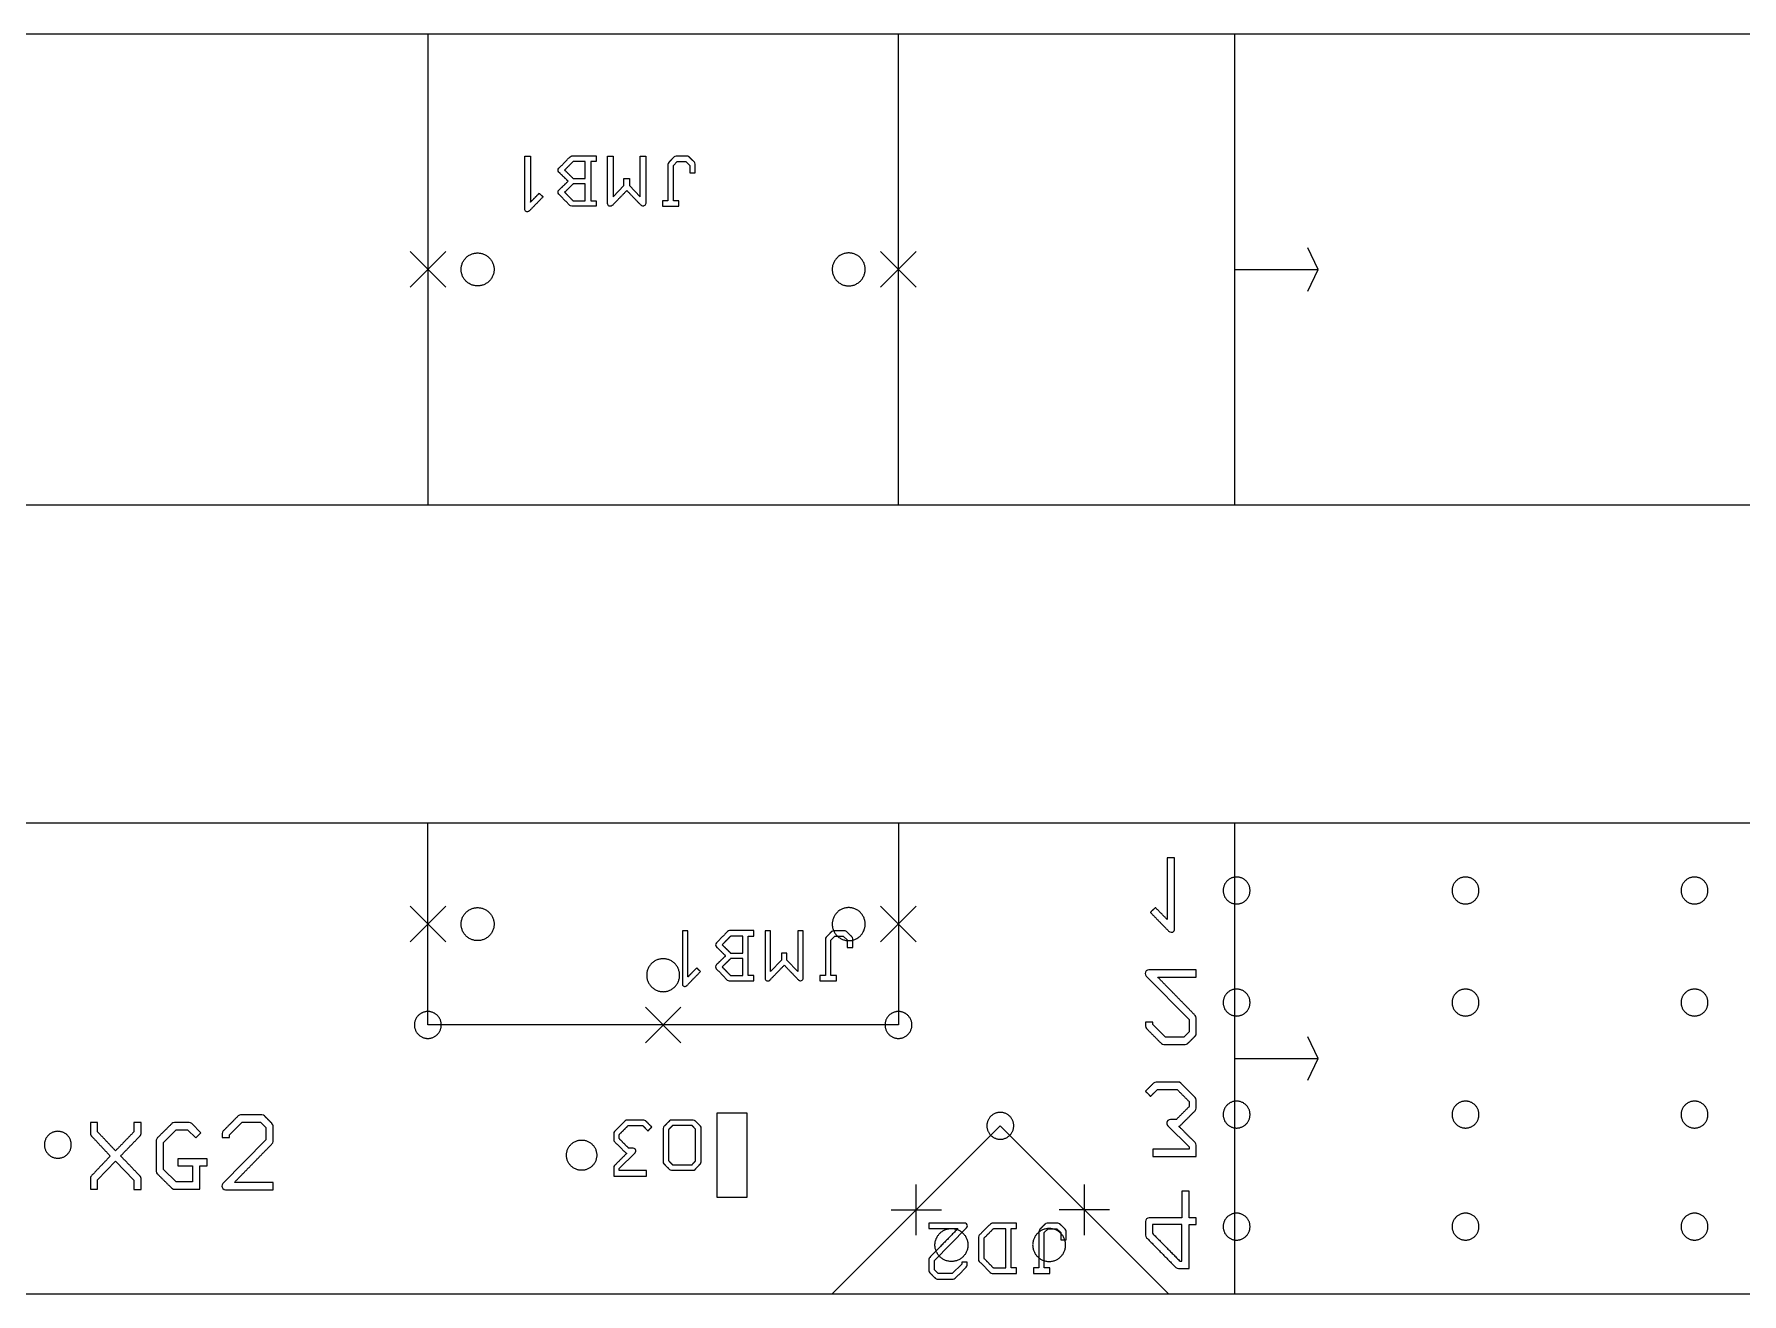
# Model space of a CAD drawing. Header units: millimetres. Extents: x 0 to 2027, y 0 to 1093.
# Drawn here: x 1019 to 1527, y 719 to 1093 of the extents above; entities that cross this region are included whole.
import ezdxf

# ---------------------------------------------------------------- set-up
doc = ezdxf.new("R2010")
doc.units = ezdxf.units.MM
for name, color, linetype, true_color in [('01_chablon_decoupe', 3, 'Continuous', 0x00ff00), ('02_chablon_gravure', 5, 'Continuous', 0x0000ff), ('03_chablon_decoupe_text', 20, 'Continuous', 0xff2800), ('04_chablon_contour', 200, 'Continuous', 0xbf3fff)]:
    doc.layers.add(name, color=color, linetype=linetype, true_color=true_color)

msp = doc.modelspace()

# ---------------------------------------------------------------- linework, layer by layer
at = {"layer": '01_chablon_decoupe'}
msp.add_lwpolyline([(1231.26, 772.35), (1222.26, 772.35), (1222.26, 747.35), (1231.26, 747.35)], close=True, dxfattribs=at)
for points, knots in [([(1372.88, 838.6), (1372.88, 842.6), (1376.88, 842.6), (1380.88, 842.6), (1380.88, 838.6), (1380.88, 834.6), (1376.88, 834.6), (1372.88, 834.6), (1372.88, 838.6)], [0, 0, 0, 6.283185, 6.283185, 12.566371, 12.566371, 18.849556, 18.849556, 25.132741, 25.132741, 25.132741]), ([(1440.99, 838.6), (1440.99, 842.6), (1444.99, 842.6), (1448.99, 842.6), (1448.99, 838.6), (1448.99, 834.6), (1444.99, 834.6), (1440.99, 834.6), (1440.99, 838.6)], [0, 0, 0, 6.283185, 6.283185, 12.566371, 12.566371, 18.849556, 18.849556, 25.132741, 25.132741, 25.132741]), ([(1509.11, 838.6), (1509.11, 842.6), (1513.11, 842.6), (1517.11, 842.6), (1517.11, 838.6), (1517.11, 834.6), (1513.11, 834.6), (1509.11, 834.6), (1509.11, 838.6)], [0, 0, 0, 6.283185, 6.283185, 12.566371, 12.566371, 18.849556, 18.849556, 25.132741, 25.132741, 25.132741]), ([(1372.88, 805.26), (1372.88, 809.26), (1376.88, 809.26), (1380.88, 809.26), (1380.88, 805.26), (1380.88, 801.26), (1376.88, 801.26), (1372.88, 801.26), (1372.88, 805.26)], [0, 0, 0, 6.283185, 6.283185, 12.566371, 12.566371, 18.849556, 18.849556, 25.132741, 25.132741, 25.132741]), ([(1440.99, 805.26), (1440.99, 809.26), (1444.99, 809.26), (1448.99, 809.26), (1448.99, 805.26), (1448.99, 801.26), (1444.99, 801.26), (1440.99, 801.26), (1440.99, 805.26)], [0, 0, 0, 6.283185, 6.283185, 12.566371, 12.566371, 18.849556, 18.849556, 25.132741, 25.132741, 25.132741]), ([(1509.11, 805.26), (1509.11, 809.26), (1513.11, 809.26), (1517.11, 809.26), (1517.11, 805.26), (1517.11, 801.26), (1513.11, 801.26), (1509.11, 801.26), (1509.11, 805.26)], [0, 0, 0, 6.283185, 6.283185, 12.566371, 12.566371, 18.849556, 18.849556, 25.132741, 25.132741, 25.132741]), ([(1132.28, 798.6), (1132.28, 802.6), (1136.28, 802.6), (1140.28, 802.6), (1140.28, 798.6), (1140.28, 794.6), (1136.28, 794.6), (1132.28, 794.6), (1132.28, 798.6)], [0, 0, 0, 6.283185, 6.283185, 12.566371, 12.566371, 18.849556, 18.849556, 25.132741, 25.132741, 25.132741]), ([(1272.28, 798.6), (1272.28, 802.6), (1276.28, 802.6), (1280.28, 802.6), (1280.28, 798.6), (1280.28, 794.6), (1276.28, 794.6), (1272.28, 794.6), (1272.28, 798.6)], [0, 0, 0, 6.283185, 6.283185, 12.566371, 12.566371, 18.849556, 18.849556, 25.132741, 25.132741, 25.132741]), ([(1302.58, 768.6), (1302.58, 772.6), (1306.58, 772.6), (1310.58, 772.6), (1310.58, 768.6), (1310.58, 764.6), (1306.58, 764.6), (1302.58, 764.6), (1302.58, 768.6)], [0, 0, 0, 6.283185, 6.283185, 12.566371, 12.566371, 18.849556, 18.849556, 25.132741, 25.132741, 25.132741]), ([(1372.88, 771.93), (1372.88, 775.93), (1376.88, 775.93), (1380.88, 775.93), (1380.88, 771.93), (1380.88, 767.93), (1376.88, 767.93), (1372.88, 767.93), (1372.88, 771.93)], [0, 0, 0, 6.283185, 6.283185, 12.566371, 12.566371, 18.849556, 18.849556, 25.132741, 25.132741, 25.132741]), ([(1440.99, 771.93), (1440.99, 775.93), (1444.99, 775.93), (1448.99, 775.93), (1448.99, 771.93), (1448.99, 767.93), (1444.99, 767.93), (1440.99, 767.93), (1440.99, 771.93)], [0, 0, 0, 6.283185, 6.283185, 12.566371, 12.566371, 18.849556, 18.849556, 25.132741, 25.132741, 25.132741]), ([(1509.11, 771.93), (1509.11, 775.93), (1513.11, 775.93), (1517.11, 775.93), (1517.11, 771.93), (1517.11, 767.93), (1513.11, 767.93), (1509.11, 767.93), (1509.11, 771.93)], [0, 0, 0, 6.283185, 6.283185, 12.566371, 12.566371, 18.849556, 18.849556, 25.132741, 25.132741, 25.132741]), ([(1022.21, 762.95), (1022.21, 766.95), (1026.21, 766.95), (1030.21, 766.95), (1030.21, 762.95), (1030.21, 758.95), (1026.21, 758.95), (1022.21, 758.95), (1022.21, 762.95)], [0, 0, 0, 6.283185, 6.283185, 12.566371, 12.566371, 18.849556, 18.849556, 25.132741, 25.132741, 25.132741]), ([(1177.52, 759.85), (1177.52, 755.35), (1182.02, 755.35), (1186.52, 755.35), (1186.52, 759.85), (1186.52, 764.35), (1182.02, 764.35), (1177.52, 764.35), (1177.52, 759.85)], [0, 0, 0, 7.068583, 7.068583, 14.137167, 14.137167, 21.20575, 21.20575, 28.274334, 28.274334, 28.274334]), ([(1372.88, 738.6), (1372.88, 742.6), (1376.88, 742.6), (1380.88, 742.6), (1380.88, 738.6), (1380.88, 734.6), (1376.88, 734.6), (1372.88, 734.6), (1372.88, 738.6)], [0, 0, 0, 6.283185, 6.283185, 12.566371, 12.566371, 18.849556, 18.849556, 25.132741, 25.132741, 25.132741]), ([(1440.99, 738.6), (1440.99, 742.6), (1444.99, 742.6), (1448.99, 742.6), (1448.99, 738.6), (1448.99, 734.6), (1444.99, 734.6), (1440.99, 734.6), (1440.99, 738.6)], [0, 0, 0, 6.283185, 6.283185, 12.566371, 12.566371, 18.849556, 18.849556, 25.132741, 25.132741, 25.132741]), ([(1509.11, 738.6), (1509.11, 742.6), (1513.11, 742.6), (1517.11, 742.6), (1517.11, 738.6), (1517.11, 734.6), (1513.11, 734.6), (1509.11, 734.6), (1509.11, 738.6)], [0, 0, 0, 6.283185, 6.283185, 12.566371, 12.566371, 18.849556, 18.849556, 25.132741, 25.132741, 25.132741])]:
    msp.add_rational_spline(points, [1, 0.707106781187, 1, 0.707106781187, 1, 0.707106781187, 1, 0.707106781187, 1], degree=2, knots=knots, dxfattribs=at)
at = {"layer": '02_chablon_gravure'}
for p, q in [((1136.28, 1093.38), (1136.28, 953.38)), ((1276.28, 953.38), (1276.28, 1093.38)), ((1376.28, 1093.38), (1376.28, 953.38)), ((1141.58, 1018.08), (1130.98, 1028.68)), ((1130.98, 1018.08), (1141.58, 1028.68)), ((1270.98, 1018.08), (1281.58, 1028.68)), ((1281.58, 1018.08), (1270.98, 1028.68)), ((1376.28, 1023.38), (1401.12, 1023.38)), ((1376.28, 858.6), (1376.28, 718.6)), ((1141.58, 823.29), (1130.98, 833.9)), ((1130.98, 823.29), (1141.58, 833.9)), ((1270.98, 823.29), (1281.58, 833.9)), ((1281.58, 823.29), (1270.98, 833.9)), ((1200.98, 803.9), (1211.58, 793.29)), ((1200.98, 793.29), (1211.58, 803.9)), ((1376.28, 788.6), (1401.12, 788.6)), ((1281.58, 736.1), (1281.58, 751.1)), ((1331.58, 736.1), (1331.58, 751.1)), ((1274.08, 743.6), (1289.08, 743.6)), ((1339.08, 743.6), (1324.08, 743.6))]:
    msp.add_line(p, q, dxfattribs=at)
for points in [[(1398.03, 1016.96), (1401.12, 1023.38), (1398.03, 1029.8)], [(1276.28, 858.6), (1276.28, 798.6), (1136.28, 798.6), (1136.28, 858.6)], [(1398.03, 782.17), (1401.12, 788.6), (1398.03, 795.02)], [(1356.58, 718.6), (1306.58, 768.6), (1256.58, 718.6)]]:
    msp.add_lwpolyline(points, dxfattribs=at)
for points in [[(1151.08, 1018.48), (1155.99, 1018.48), (1155.99, 1023.38), (1155.99, 1028.28), (1151.08, 1028.28), (1146.18, 1028.28), (1146.18, 1023.38), (1146.18, 1018.48), (1151.08, 1018.48)], [(1261.48, 1018.48), (1256.58, 1018.48), (1256.58, 1023.38), (1256.58, 1028.28), (1261.48, 1028.28), (1266.38, 1028.28), (1266.38, 1023.38), (1266.38, 1018.48), (1261.48, 1018.48)], [(1151.08, 823.69), (1155.99, 823.69), (1155.99, 828.6), (1155.99, 833.5), (1151.08, 833.5), (1146.18, 833.5), (1146.18, 828.6), (1146.18, 823.69), (1151.08, 823.69)], [(1261.48, 823.69), (1256.58, 823.69), (1256.58, 828.6), (1256.58, 833.5), (1261.48, 833.5), (1266.38, 833.5), (1266.38, 828.6), (1266.38, 823.69), (1261.48, 823.69)], [(1201.38, 813.4), (1201.38, 818.3), (1206.28, 818.3), (1211.18, 818.3), (1211.18, 813.4), (1211.18, 808.5), (1206.28, 808.5), (1201.38, 808.5), (1201.38, 813.4)], [(1288.58, 729.66), (1292.05, 726.2), (1295.51, 729.66), (1298.98, 733.13), (1295.51, 736.6), (1292.05, 740.06), (1288.58, 736.6), (1285.11, 733.13), (1288.58, 729.66)], [(1324.58, 729.66), (1321.11, 726.2), (1317.64, 729.66), (1314.18, 733.13), (1317.64, 736.6), (1321.11, 740.06), (1324.58, 736.6), (1328.04, 733.13), (1324.58, 729.66)]]:
    msp.add_rational_spline(points, [1, 0.707106781187, 1, 0.707106781187, 1, 0.707106781187, 1, 0.707106781187, 1], degree=2, knots=[0, 0, 0, 7.699393, 7.699393, 15.398787, 15.398787, 23.09818, 23.09818, 30.797573, 30.797573, 30.797573], dxfattribs=at)
at = {"layer": '03_chablon_decoupe_text'}
for points in [[(1179.16, 1057.13), (1186.36, 1057.13), (1186.36, 1055.5), (1184.75, 1055.5), (1184.75, 1043.8), (1186.36, 1043.8), (1186.36, 1042.19), (1179.1, 1042.19)], [(1189.74, 1042.98), (1189.74, 1057.1), (1191.38, 1057.1), (1191.38, 1044.94), (1194.6, 1048.38), (1194.6, 1050.45), (1196.26, 1050.45), (1196.26, 1048.38), (1199.45, 1045), (1199.45, 1057.1), (1201.09, 1057.1), (1201.09, 1043.03)], [(1207.71, 1054.62), (1207.71, 1043.82), (1206.08, 1043.82), (1206.08, 1042.19), (1210.96, 1042.19), (1210.96, 1043.82), (1209.32, 1043.82), (1209.32, 1054.3), (1210.47, 1055.47), (1213, 1055.47), (1214.2, 1054.35), (1214.2, 1052.14), (1215.81, 1052.14), (1215.81, 1054.73)], [(1225.96, 811.71), (1233.21, 811.71), (1233.21, 813.32), (1231.6, 813.32), (1231.6, 825.02), (1233.21, 825.02), (1233.21, 826.66), (1226.01, 826.66)], [(1247.94, 812.56), (1247.94, 826.63), (1246.3, 826.63), (1246.3, 814.52), (1243.11, 817.9), (1243.11, 819.98), (1241.45, 819.98), (1241.45, 817.9), (1238.23, 814.47), (1238.23, 826.63), (1236.59, 826.63), (1236.59, 812.5)], [(1254.56, 824.15), (1254.56, 813.35), (1252.93, 813.35), (1252.93, 811.71), (1257.81, 811.71), (1257.81, 813.35), (1256.17, 813.35), (1256.17, 823.82), (1257.32, 824.99), (1259.86, 824.99), (1261.06, 823.88), (1261.06, 821.67), (1262.66, 821.67), (1262.66, 824.26)], [(1349.99, 813.16), (1362.75, 800.22), (1362.75, 796.51), (1361.19, 794.94), (1355.69, 794.94), (1351.91, 798.73), (1351.91, 799.45), (1349.77, 799.45), (1349.77, 798.29)], [(1060.92, 749.7), (1068.45, 749.7), (1068.45, 756.72), (1070.59, 756.72), (1070.59, 758.75), (1061.94, 758.75), (1061.94, 756.72), (1066.3, 756.72), (1066.3, 751.88), (1061.36, 751.88), (1057.65, 755.55), (1057.65, 763.66), (1061.36, 767.41), (1064.81, 767.41), (1067.21, 764.97), (1068.78, 766.5), (1066.05, 769.26)], [(1075.1, 766.32), (1075.1, 765.15), (1077.25, 765.15), (1077.25, 765.88), (1081.03, 769.66), (1086.52, 769.66), (1088.08, 768.1), (1088.08, 764.39), (1075.32, 751.45)], [(1356.42, 768.63), (1362.75, 762.38), (1362.75, 761.61), (1351.91, 761.61), (1351.91, 759.43), (1364.89, 759.43), (1364.89, 762.81)], [(1035.87, 752.94), (1035.87, 749.7), (1038.05, 749.7), (1038.05, 752.5), (1043.32, 758.06), (1048.78, 752.46), (1048.78, 749.66), (1050.96, 749.66), (1050.96, 752.9)], [(1191.56, 756.19), (1191.56, 753.65), (1201.29, 753.65), (1201.29, 755.29), (1193.17, 755.29), (1193.17, 755.86), (1197.91, 760.55)], [(1359.59, 726.1), (1362.75, 726.1), (1362.75, 739.19), (1364.89, 739.19), (1364.89, 741.22), (1362.75, 741.22), (1362.75, 749.19), (1360.57, 749.19), (1360.57, 741.22), (1350.86, 741.22)], [(1296.7, 727.12), (1296.7, 727.99), (1295.09, 727.99), (1295.09, 727.44), (1292.26, 724.61), (1288.14, 724.61), (1286.97, 725.78), (1286.97, 728.56), (1296.54, 738.27)], [(1304.18, 724.69), (1311.43, 724.69), (1311.43, 726.3), (1309.82, 726.3), (1309.82, 738), (1311.43, 738), (1311.43, 739.63), (1304.2, 739.63)], [(1318.06, 737.12), (1318.06, 726.32), (1316.42, 726.32), (1316.42, 724.69), (1321.3, 724.69), (1321.3, 726.32), (1319.67, 726.32), (1319.67, 736.8), (1320.81, 737.97), (1323.35, 737.97), (1324.55, 736.85), (1324.55, 734.64), (1326.16, 734.64), (1326.16, 737.23)]]:
    msp.add_lwpolyline(points, dxfattribs=at)
for points, degree in [([(1165.14, 1041.34), (1165.14, 1049.22), (1165.14, 1057.1)], 2), ([(1165.14, 1057.1), (1165.96, 1057.1), (1166.78, 1057.1)], 2), ([(1166.78, 1057.1), (1166.78, 1050.23), (1166.78, 1043.36)], 2), ([(1175.26, 1053.48), (1176.92, 1055.18), (1178.59, 1056.89)], 2), ([(1178.59, 1056.89), (1178.78, 1057.08), (1179.02, 1057.13), (1179.16, 1057.13)], 3), ([(1209.54, 1056.86), (1208.74, 1056.03), (1207.93, 1055.2)], 2), ([(1210.14, 1057.1), (1209.87, 1057.1), (1209.65, 1056.97), (1209.54, 1056.86)], 3), ([(1213.36, 1057.1), (1211.75, 1057.1), (1210.14, 1057.1)], 2), ([(1213.93, 1056.89), (1213.74, 1057.08), (1213.47, 1057.1), (1213.36, 1057.1)], 3), ([(1215.57, 1055.3), (1214.75, 1056.1), (1213.93, 1056.89)], 2), ([(1178.01, 1049.63), (1176.64, 1050.98), (1175.26, 1052.33)], 2), ([(1179.51, 1055.5), (1178.25, 1054.21), (1176.98, 1052.93)], 2), ([(1176.98, 1052.93), (1178.23, 1051.7), (1179.49, 1050.48)], 2), ([(1183.11, 1055.5), (1181.31, 1055.5), (1179.51, 1055.5)], 2), ([(1183.11, 1050.48), (1183.11, 1052.99), (1183.11, 1055.5)], 2), ([(1207.93, 1055.2), (1207.74, 1055), (1207.71, 1054.73), (1207.71, 1054.62)], 3), ([(1215.81, 1054.73), (1215.81, 1055), (1215.65, 1055.22), (1215.57, 1055.3)], 3), ([(1175.26, 1046.99), (1176.64, 1048.31), (1178.01, 1049.63)], 2), ([(1179.51, 1048.81), (1178.25, 1047.59), (1176.98, 1046.36)], 2), ([(1179.49, 1050.48), (1181.3, 1050.48), (1183.11, 1050.48)], 2), ([(1183.11, 1048.81), (1181.31, 1048.81), (1179.51, 1048.81)], 2), ([(1183.11, 1043.8), (1183.11, 1046.3), (1183.11, 1048.81)], 2), ([(1195.47, 1046.85), (1193.3, 1044.63), (1191.13, 1042.4)], 2), ([(1199.7, 1042.46), (1197.58, 1044.65), (1195.47, 1046.85)], 2), ([(1170.54, 1044.97), (1168.51, 1042.88), (1166.48, 1040.8)], 2), ([(1166.78, 1043.36), (1168.09, 1044.7), (1169.4, 1046.03)], 2), ([(1169.4, 1046.03), (1169.97, 1045.5), (1170.54, 1044.97)], 2), ([(1178.5, 1042.4), (1176.87, 1044.11), (1175.23, 1045.81)], 2), ([(1176.98, 1046.36), (1178.22, 1045.08), (1179.46, 1043.8)], 2), ([(1179.1, 1042.19), (1178.83, 1042.19), (1178.61, 1042.32), (1178.5, 1042.4)], 3), ([(1179.46, 1043.8), (1181.29, 1043.8), (1183.11, 1043.8)], 2), ([(1190.26, 1042.19), (1189.93, 1042.32), (1189.74, 1042.62), (1189.74, 1042.98)], 3), ([(1201.09, 1043.03), (1201.09, 1042.68), (1200.9, 1042.4), (1200.57, 1042.27)], 3), ([(1165.55, 1040.58), (1165.22, 1040.71), (1165.14, 1040.99), (1165.14, 1041.34)], 3), ([(1358.42, 848.28), (1357.33, 848.28), (1356.24, 848.28)], 2), ([(1356.24, 848.28), (1356.24, 839.11), (1356.24, 829.95)], 2), ([(1358.42, 827.26), (1358.42, 837.77), (1358.42, 848.28)], 2), ([(1352.75, 833.51), (1351.99, 832.81), (1351.22, 832.1)], 2), ([(1356.24, 829.95), (1354.49, 831.73), (1352.75, 833.51)], 2), ([(1351.22, 832.1), (1353.93, 829.31), (1356.64, 826.53)], 2), ([(1213.63, 826.63), (1212.81, 826.63), (1211.99, 826.63)], 2), ([(1211.99, 826.63), (1211.99, 818.75), (1211.99, 810.87)], 2), ([(1213.63, 812.88), (1213.63, 819.76), (1213.63, 826.63)], 2), ([(1225.44, 826.41), (1223.77, 824.71), (1222.11, 823)], 2), ([(1226.36, 825.02), (1225.1, 823.74), (1223.83, 822.46)], 2), ([(1226.01, 826.66), (1225.87, 826.66), (1225.63, 826.6), (1225.44, 826.41)], 3), ([(1229.96, 825.02), (1228.16, 825.02), (1226.36, 825.02)], 2), ([(1229.96, 820), (1229.96, 822.51), (1229.96, 825.02)], 2), ([(1254.78, 824.72), (1254.59, 824.53), (1254.56, 824.26), (1254.56, 824.15)], 3), ([(1256.39, 826.38), (1255.59, 825.55), (1254.78, 824.72)], 2), ([(1256.99, 826.63), (1256.72, 826.63), (1256.5, 826.49), (1256.39, 826.38)], 3), ([(1260.21, 826.63), (1258.6, 826.63), (1256.99, 826.63)], 2), ([(1260.78, 826.41), (1260.59, 826.6), (1260.32, 826.63), (1260.21, 826.63)], 3), ([(1262.42, 824.83), (1261.6, 825.62), (1260.78, 826.41)], 2), ([(1262.66, 824.26), (1262.66, 824.53), (1262.5, 824.75), (1262.42, 824.83)], 3), ([(1357.88, 826.24), (1358.31, 826.42), (1358.42, 826.79), (1358.42, 827.26)], 3), ([(1222.11, 821.86), (1223.49, 820.51), (1224.86, 819.16)], 2), ([(1224.86, 819.16), (1223.49, 817.83), (1222.11, 816.51)], 2), ([(1223.83, 822.46), (1225.08, 821.23), (1226.34, 820)], 2), ([(1226.36, 818.34), (1225.1, 817.11), (1223.83, 815.88)], 2), ([(1226.34, 820), (1228.15, 820), (1229.96, 820)], 2), ([(1229.96, 818.34), (1228.16, 818.34), (1226.36, 818.34)], 2), ([(1229.96, 813.32), (1229.96, 815.83), (1229.96, 818.34)], 2), ([(1213.33, 810.32), (1215.36, 812.41), (1217.39, 814.49)], 2), ([(1216.25, 815.56), (1214.94, 814.22), (1213.63, 812.88)], 2), ([(1217.39, 814.49), (1216.82, 815.03), (1216.25, 815.56)], 2), ([(1222.08, 815.34), (1223.72, 813.63), (1225.36, 811.93)], 2), ([(1223.83, 815.88), (1225.07, 814.6), (1226.31, 813.32)], 2), ([(1226.31, 813.32), (1228.14, 813.32), (1229.96, 813.32)], 2), ([(1237.98, 811.93), (1240.15, 814.15), (1242.32, 816.38)], 2), ([(1242.32, 816.38), (1244.43, 814.18), (1246.55, 811.98)], 2), ([(1364.89, 815.02), (1357.82, 815.02), (1350.75, 815.02)], 2), ([(1364.89, 812.84), (1364.89, 813.93), (1364.89, 815.02)], 2), ([(1211.99, 810.87), (1211.99, 810.51), (1212.07, 810.24), (1212.4, 810.1)], 3), ([(1225.36, 811.93), (1225.46, 811.85), (1225.68, 811.71), (1225.96, 811.71)], 3), ([(1236.59, 812.5), (1236.59, 812.15), (1236.78, 811.85), (1237.11, 811.71)], 3), ([(1247.42, 811.79), (1247.75, 811.93), (1247.94, 812.2), (1247.94, 812.56)], 3), ([(1364.57, 801.42), (1358.99, 807.13), (1353.4, 812.84)], 2), ([(1353.4, 812.84), (1359.15, 812.84), (1364.89, 812.84)], 2), ([(1349.77, 798.29), (1349.77, 798), (1349.91, 797.71), (1350.09, 797.53)], 3), ([(1364.89, 800.65), (1364.89, 800.94), (1364.75, 801.24), (1364.57, 801.42)], 3), ([(1364.89, 796.07), (1364.89, 798.36), (1364.89, 800.65)], 2), ([(1350.09, 797.53), (1352.29, 795.31), (1354.49, 793.09)], 2), ([(1354.49, 793.09), (1354.71, 792.87), (1355, 792.76), (1355.26, 792.76)], 3), ([(1355.26, 792.76), (1358.42, 792.76), (1361.59, 792.76)], 2), ([(1361.59, 792.76), (1361.88, 792.76), (1362.17, 792.91), (1362.35, 793.09)], 3), ([(1362.35, 793.09), (1363.46, 794.2), (1364.57, 795.31)], 2), ([(1364.57, 795.31), (1364.79, 795.53), (1364.89, 795.82), (1364.89, 796.07)], 3), ([(1352.17, 781.28), (1350.97, 780.08), (1349.77, 778.88)], 2), ([(1349.77, 778.88), (1350.53, 778.12), (1351.29, 777.36)], 2), ([(1351.29, 777.36), (1352.33, 778.39), (1353.37, 779.43)], 2), ([(1352.93, 781.61), (1352.64, 781.61), (1352.35, 781.47), (1352.17, 781.28)], 3), ([(1359.51, 781.61), (1356.22, 781.61), (1352.93, 781.61)], 2), ([(1353.37, 779.43), (1356.26, 779.43), (1359.15, 779.43)], 2), ([(1359.15, 779.43), (1360.95, 777.63), (1362.75, 775.83)], 2), ([(1360.28, 781.28), (1360.06, 781.5), (1359.77, 781.61), (1359.51, 781.61)], 3), ([(1364.53, 777.03), (1362.4, 779.16), (1360.28, 781.28)], 2), ([(1362.75, 774.3), (1360.86, 772.39), (1358.97, 770.48)], 2), ([(1360.09, 768.63), (1362.31, 770.85), (1364.53, 773.07)], 2), ([(1362.75, 775.83), (1362.75, 775.07), (1362.75, 774.3)], 2), ([(1364.86, 776.27), (1364.86, 776.56), (1364.71, 776.85), (1364.53, 777.03)], 3), ([(1364.53, 773.07), (1364.75, 773.28), (1364.86, 773.58), (1364.86, 773.83)], 3), ([(1364.86, 773.83), (1364.86, 775.05), (1364.86, 776.27)], 2), ([(1038.05, 769.59), (1036.96, 769.59), (1035.87, 769.59)], 2), ([(1035.87, 769.59), (1035.87, 767.97), (1035.87, 766.35)], 2), ([(1038.05, 766.79), (1038.05, 768.19), (1038.05, 769.59)], 2), ([(1050.96, 769.55), (1049.87, 769.55), (1048.78, 769.55)], 2), ([(1048.78, 769.55), (1048.78, 768.15), (1048.78, 766.75)], 2), ([(1050.96, 766.32), (1050.96, 767.94), (1050.96, 769.55)], 2), ([(1060.12, 769.26), (1057.94, 767.1), (1055.76, 764.94)], 2), ([(1060.88, 769.55), (1060.52, 769.55), (1060.23, 769.41), (1060.12, 769.26)], 3), ([(1065.25, 769.55), (1063.07, 769.55), (1060.88, 769.55)], 2), ([(1066.05, 769.26), (1065.79, 769.52), (1065.43, 769.55), (1065.25, 769.55)], 3), ([(1079.83, 771.52), (1077.63, 769.3), (1075.43, 767.08)], 2), ([(1080.59, 771.85), (1080.34, 771.85), (1080.05, 771.74), (1079.83, 771.52)], 3), ([(1086.92, 771.85), (1083.76, 771.85), (1080.59, 771.85)], 2), ([(1087.68, 771.52), (1087.5, 771.7), (1087.21, 771.85), (1086.92, 771.85)], 3), ([(1089.9, 769.3), (1088.79, 770.41), (1087.68, 771.52)], 2), ([(1090.23, 768.54), (1090.23, 768.79), (1090.12, 769.08), (1089.9, 769.3)], 3), ([(1090.23, 763.95), (1090.23, 766.25), (1090.23, 768.54)], 2), ([(1195.02, 770.04), (1193.43, 768.45), (1191.83, 766.85)], 2), ([(1193.17, 765.95), (1194.52, 767.3), (1195.87, 768.65)], 2), ([(1195.59, 770.29), (1195.4, 770.29), (1195.19, 770.21), (1195.02, 770.04)], 3), ([(1200.53, 770.29), (1198.06, 770.29), (1195.59, 770.29)], 2), ([(1195.87, 768.65), (1198.04, 768.65), (1200.2, 768.65)], 2), ([(1200.2, 768.65), (1200.98, 767.88), (1201.76, 767.1)], 2), ([(1201.1, 770.04), (1200.97, 770.18), (1200.75, 770.29), (1200.53, 770.29)], 3), ([(1202.9, 768.24), (1202, 769.14), (1201.1, 770.04)], 2), ([(1201.76, 767.1), (1202.33, 767.67), (1202.9, 768.24)], 2), ([(1206.53, 768.41), (1206.42, 768.33), (1206.29, 768.11), (1206.29, 767.84)], 3), ([(1206.29, 767.84), (1206.29, 762.86), (1206.29, 757.88)], 2), ([(1208.19, 770.04), (1207.36, 769.23), (1206.53, 768.41)], 2), ([(1209.09, 768.65), (1208.51, 768.07), (1207.92, 767.48)], 2), ([(1207.92, 767.48), (1207.92, 762.84), (1207.92, 758.21)], 2), ([(1208.77, 770.29), (1208.63, 770.29), (1208.39, 770.24), (1208.19, 770.04)], 3), ([(1215.2, 770.29), (1211.99, 770.29), (1208.77, 770.29)], 2), ([(1214.88, 768.65), (1211.99, 768.65), (1209.09, 768.65)], 2), ([(1215.94, 767.56), (1215.41, 768.11), (1214.88, 768.65)], 2), ([(1215.78, 770.07), (1215.69, 770.15), (1215.48, 770.29), (1215.2, 770.29)], 3), ([(1217.39, 768.52), (1216.58, 769.29), (1215.78, 770.07)], 2), ([(1215.94, 758.18), (1215.94, 762.87), (1215.94, 767.56)], 2), ([(1217.63, 767.92), (1217.63, 768.05), (1217.58, 768.33), (1217.39, 768.52)], 3), ([(1217.63, 757.85), (1217.63, 762.89), (1217.63, 767.92)], 2), ([(1357.19, 770.48), (1356.93, 770.48), (1356.64, 770.38), (1356.42, 770.16)], 3), ([(1358.97, 770.48), (1358.08, 770.48), (1357.19, 770.48)], 2), ([(1359.73, 768.41), (1359.88, 768.45), (1360.02, 768.56), (1360.09, 768.63)], 3), ([(1364.57, 763.58), (1362.15, 765.99), (1359.73, 768.41)], 2), ([(1035.87, 766.35), (1035.87, 765.92), (1036.19, 765.59)], 2), ([(1036.19, 765.59), (1038.99, 762.59), (1041.79, 759.59)], 2), ([(1043.36, 761.15), (1040.7, 763.97), (1038.05, 766.79)], 2), ([(1048.78, 766.75), (1046.07, 763.95), (1043.36, 761.15)], 2), ([(1044.88, 759.63), (1047.76, 762.59), (1050.63, 765.55)], 2), ([(1050.63, 765.55), (1050.96, 765.88), (1050.96, 766.32)], 2), ([(1055.76, 764.94), (1055.5, 764.68), (1055.47, 764.28), (1055.47, 764.1)], 3), ([(1055.47, 764.1), (1055.47, 759.59), (1055.47, 755.08)], 2), ([(1075.43, 767.08), (1075.25, 766.9), (1075.1, 766.61), (1075.1, 766.32)], 3), ([(1078.74, 751.77), (1084.32, 757.48), (1089.9, 763.19)], 2), ([(1089.9, 763.19), (1090.08, 763.37), (1090.23, 763.66), (1090.23, 763.95)], 3), ([(1191.83, 766.85), (1191.69, 766.72), (1191.59, 766.5), (1191.59, 766.28)], 3), ([(1191.59, 766.28), (1191.59, 765.37), (1191.59, 764.45)], 2), ([(1191.59, 764.45), (1191.59, 764.26), (1191.67, 764.04), (1191.83, 763.88)], 3), ([(1191.83, 763.88), (1193.49, 762.22), (1195.16, 760.55)], 2), ([(1193.17, 764.81), (1193.17, 765.38), (1193.17, 765.95)], 2), ([(1196, 761.94), (1194.59, 763.38), (1193.17, 764.81)], 2), ([(1364.89, 762.81), (1364.89, 763.1), (1364.75, 763.39), (1364.57, 763.58)], 3), ([(1041.79, 759.59), (1038.99, 756.65), (1036.19, 753.7)], 2), ([(1050.63, 753.66), (1047.76, 756.65), (1044.88, 759.63)], 2), ([(1195.43, 760.39), (1193.62, 758.58), (1191.8, 756.76)], 2), ([(1195.16, 760.55), (1195.21, 760.5), (1195.32, 760.42), (1195.43, 760.39)], 3), ([(1197.34, 761.94), (1196.67, 761.94), (1196, 761.94)], 2), ([(1197.91, 761.7), (1197.75, 761.86), (1197.53, 761.94), (1197.34, 761.94)], 3), ([(1206.29, 757.88), (1206.29, 757.74), (1206.31, 757.5), (1206.5, 757.31)], 3), ([(1206.5, 757.31), (1207.32, 756.46), (1208.14, 755.62)], 2), ([(1207.92, 758.21), (1208.51, 757.59), (1209.09, 756.98)], 2), ([(1209.09, 756.98), (1211.97, 756.98), (1214.85, 756.98)], 2), ([(1214.85, 756.98), (1215.39, 757.58), (1215.94, 758.18)], 2), ([(1215.8, 755.62), (1216.58, 756.46), (1217.36, 757.31)], 2), ([(1217.36, 757.31), (1217.47, 757.42), (1217.63, 757.61), (1217.63, 757.85)], 3), ([(1036.19, 753.7), (1035.87, 753.37), (1035.87, 752.94)], 2), ([(1050.96, 752.9), (1050.96, 753.34), (1050.63, 753.66)], 2), ([(1055.47, 755.08), (1055.47, 754.72), (1055.68, 754.43), (1055.79, 754.32)], 3), ([(1055.79, 754.32), (1057.98, 752.15), (1060.16, 749.99)], 2), ([(1191.8, 756.76), (1191.67, 756.63), (1191.56, 756.41), (1191.56, 756.19)], 3), ([(1208.14, 755.62), (1208.22, 755.51), (1208.47, 755.37), (1208.74, 755.37)], 3), ([(1208.74, 755.37), (1211.97, 755.37), (1215.2, 755.37)], 2), ([(1215.2, 755.37), (1215.37, 755.37), (1215.61, 755.4), (1215.8, 755.62)], 3), ([(1060.16, 749.99), (1060.41, 749.74), (1060.74, 749.7), (1060.92, 749.7)], 3), ([(1076.08, 749.59), (1083.16, 749.59), (1090.23, 749.59)], 2), ([(1090.23, 751.77), (1084.48, 751.77), (1078.74, 751.77)], 2), ([(1090.23, 749.59), (1090.23, 750.68), (1090.23, 751.77)], 2), ([(1295.97, 739.66), (1290.66, 739.66), (1285.36, 739.66)], 2), ([(1285.36, 739.66), (1285.36, 738.84), (1285.36, 738.02)], 2), ([(1285.36, 738.02), (1289.67, 738.02), (1293.98, 738.02)], 2), ([(1293.98, 738.02), (1289.79, 733.74), (1285.6, 729.46)], 2), ([(1303.63, 739.36), (1301.98, 737.72), (1300.33, 736.09)], 2), ([(1304.53, 737.97), (1303.13, 736.57), (1301.72, 735.16)], 2), ([(1304.2, 739.63), (1304.07, 739.63), (1303.82, 739.55), (1303.63, 739.36)], 3), ([(1308.19, 737.97), (1306.36, 737.97), (1304.53, 737.97)], 2), ([(1308.19, 726.3), (1308.19, 732.13), (1308.19, 737.97)], 2), ([(1318.28, 737.7), (1318.09, 737.51), (1318.06, 737.23), (1318.06, 737.12)], 3), ([(1319.89, 739.36), (1319.08, 738.53), (1318.28, 737.7)], 2), ([(1320.49, 739.61), (1320.21, 739.61), (1319.99, 739.47), (1319.89, 739.36)], 3), ([(1323.7, 739.61), (1322.09, 739.61), (1320.49, 739.61)], 2), ([(1324.28, 739.39), (1324.09, 739.58), (1323.81, 739.61), (1323.7, 739.61)], 3), ([(1325.91, 737.81), (1325.09, 738.6), (1324.28, 739.39)], 2), ([(1326.16, 737.23), (1326.16, 737.51), (1325.99, 737.72), (1325.91, 737.81)], 3), ([(1350.86, 741.22), (1350.28, 741.22), (1349.77, 740.71), (1349.77, 740.13)], 3), ([(1349.77, 740.13), (1349.77, 738.1), (1349.77, 736.06)], 2), ([(1360.57, 739.19), (1356.2, 739.19), (1351.84, 739.19)], 2), ([(1351.84, 739.19), (1351.84, 737.9), (1351.84, 736.61)], 2), ([(1360.57, 728.28), (1360.57, 733.73), (1360.57, 739.19)], 2), ([(1300.33, 736.09), (1300.25, 736.01), (1300.09, 735.76), (1300.09, 735.49)], 3), ([(1300.09, 735.49), (1300.09, 732.16), (1300.09, 728.83)], 2), ([(1301.72, 735.16), (1301.72, 732.16), (1301.72, 729.16)], 2), ([(1349.77, 736.06), (1349.77, 735.84), (1349.88, 735.51), (1350.09, 735.3)], 3), ([(1350.09, 735.3), (1354.46, 730.86), (1358.82, 726.42)], 2), ([(1351.84, 736.61), (1355.95, 732.44), (1360.06, 728.28)], 2), ([(1285.6, 729.46), (1285.47, 729.32), (1285.36, 729.11), (1285.36, 728.89)], 3), ([(1285.36, 728.89), (1285.36, 727.17), (1285.36, 725.45)], 2), ([(1293.16, 723.22), (1294.81, 724.88), (1296.46, 726.54)], 2), ([(1296.46, 726.54), (1296.59, 726.68), (1296.7, 726.9), (1296.7, 727.12)], 3), ([(1300.09, 728.83), (1300.09, 728.7), (1300.14, 728.45), (1300.33, 728.26)], 3), ([(1300.33, 728.26), (1301.97, 726.6), (1303.6, 724.93)], 2), ([(1301.72, 729.16), (1303.13, 727.73), (1304.53, 726.3)], 2), ([(1360.06, 728.28), (1360.31, 728.28), (1360.57, 728.28)], 2), ([(1285.36, 725.45), (1285.36, 725.26), (1285.44, 725.04), (1285.6, 724.88)], 3), ([(1285.6, 724.88), (1286.44, 724.05), (1287.27, 723.22)], 2), ([(1287.27, 723.22), (1287.4, 723.08), (1287.62, 722.97), (1287.84, 722.97)], 3), ([(1287.84, 722.97), (1290.21, 722.97), (1292.59, 722.97)], 2), ([(1292.59, 722.97), (1292.78, 722.97), (1292.99, 723.05), (1293.16, 723.22)], 3), ([(1303.6, 724.93), (1303.69, 724.85), (1303.9, 724.69), (1304.18, 724.69)], 3), ([(1304.53, 726.3), (1306.36, 726.3), (1308.19, 726.3)], 2), ([(1358.82, 726.42), (1358.97, 726.24), (1359.29, 726.1), (1359.59, 726.1)], 3)]:
    msp.add_open_spline(points, degree=degree, dxfattribs=at)
for points, degree, knots in [([(1175.26, 1052.33), (1175.1, 1052.5), (1175.01, 1052.71), (1175.01, 1052.88), (1175.01, 1053.12), (1175.12, 1053.34), (1175.26, 1053.48)], 3, [13.254545, 13.254545, 13.254545, 13.254545, 14.254545, 14.254545, 14.254545, 15.254545, 15.254545, 15.254545, 15.254545]), ([(1175.23, 1045.81), (1175.07, 1045.98), (1175.01, 1046.17), (1175.01, 1046.36), (1175.01, 1046.63), (1175.12, 1046.85), (1175.26, 1046.99)], 3, [9.254545, 9.254545, 9.254545, 9.254545, 10.254545, 10.254545, 10.254545, 11.254545, 11.254545, 11.254545, 11.254545]), ([(1191.13, 1042.4), (1190.97, 1042.24), (1190.75, 1042.19), (1190.56, 1042.19), (1190.49, 1042.19), (1190.42, 1042.16), (1190.35, 1042.16), (1190.33, 1042.16), (1190.3, 1042.17), (1190.26, 1042.19)], 3, [19.072727, 19.072727, 19.072727, 19.072727, 20.072727, 20.072727, 20.072727, 21.072727, 21.072727, 21.072727, 22.072727, 22.072727, 22.072727, 22.072727]), ([(1200.57, 1042.27), (1200.46, 1042.21), (1200.38, 1042.19), (1200.27, 1042.19), (1200.08, 1042.19), (1199.86, 1042.3), (1199.7, 1042.46)], 3, [15.072727, 15.072727, 15.072727, 15.072727, 16.072727, 16.072727, 16.072727, 17.072727, 17.072727, 17.072727, 17.072727]), ([(1166.48, 1040.8), (1166.31, 1040.63), (1166.12, 1040.52), (1165.93, 1040.52), (1165.82, 1040.52), (1165.66, 1040.52), (1165.55, 1040.58)], 3, [9, 9, 9, 9, 10, 10, 10, 11, 11, 11, 11]), ([(1356.64, 826.53), (1356.86, 826.31), (1357.11, 826.17), (1357.37, 826.17), (1357.51, 826.17), (1357.73, 826.17), (1357.88, 826.24)], 3, [9, 9, 9, 9, 10, 10, 10, 11, 11, 11, 11]), ([(1222.11, 823), (1221.97, 822.87), (1221.86, 822.65), (1221.86, 822.4), (1221.86, 822.24), (1221.95, 822.02), (1222.11, 821.86)], 3, [21.618182, 21.618182, 21.618182, 21.618182, 22.618182, 22.618182, 22.618182, 23.618182, 23.618182, 23.618182, 23.618182]), ([(1222.11, 816.51), (1221.97, 816.38), (1221.86, 816.16), (1221.86, 815.88), (1221.86, 815.69), (1221.92, 815.5), (1222.08, 815.34)], 3, [25.618182, 25.618182, 25.618182, 25.618182, 26.618182, 26.618182, 26.618182, 27.618182, 27.618182, 27.618182, 27.618182]), ([(1350.75, 815.02), (1350.49, 815.02), (1350.2, 814.91), (1349.99, 814.69), (1349.77, 814.47), (1349.66, 814.18), (1349.66, 813.93), (1349.66, 813.67), (1349.77, 813.38), (1349.99, 813.16)], 3, [14.163636, 14.163636, 14.163636, 14.163636, 15.163636, 15.163636, 15.163636, 16.163636, 16.163636, 16.163636, 17.163636, 17.163636, 17.163636, 17.163636]), ([(1212.4, 810.1), (1212.51, 810.05), (1212.67, 810.05), (1212.78, 810.05), (1212.97, 810.05), (1213.16, 810.16), (1213.33, 810.32)], 3, [7, 7, 7, 7, 8, 8, 8, 9, 9, 9, 9]), ([(1237.11, 811.71), (1237.15, 811.7), (1237.18, 811.68), (1237.21, 811.68), (1237.27, 811.68), (1237.34, 811.71), (1237.41, 811.71), (1237.6, 811.71), (1237.82, 811.77), (1237.98, 811.93)], 3, [54.912128, 54.912128, 54.912128, 54.912128, 55.912128, 55.912128, 55.912128, 56.912128, 56.912128, 56.912128, 57.912128, 57.912128, 57.912128, 57.912128]), ([(1246.55, 811.98), (1246.71, 811.82), (1246.93, 811.71), (1247.12, 811.71), (1247.23, 811.71), (1247.31, 811.74), (1247.42, 811.79)], 3, [59.912128, 59.912128, 59.912128, 59.912128, 60.912128, 60.912128, 60.912128, 61.912128, 61.912128, 61.912128, 61.912128]), ([(1356.42, 770.16), (1356.09, 769.83), (1356.09, 769.39), (1356.09, 768.96), (1356.42, 768.63)], 2, [23.381818, 23.381818, 23.381818, 24.381818, 24.381818, 25.381818, 25.381818, 25.381818]), ([(1197.91, 760.55), (1198.16, 760.8), (1198.16, 761.13), (1198.16, 761.45), (1197.91, 761.7)], 2, [3.281719, 3.281719, 3.281719, 4.281719, 4.281719, 5.281719, 5.281719, 5.281719]), ([(1075.32, 751.45), (1075.1, 751.23), (1074.99, 750.94), (1074.99, 750.68), (1074.99, 750.43), (1075.1, 750.14), (1075.32, 749.92), (1075.54, 749.7), (1075.83, 749.59), (1076.08, 749.59)], 3, [37.975505, 37.975505, 37.975505, 37.975505, 38.975505, 38.975505, 38.975505, 39.975505, 39.975505, 39.975505, 40.975505, 40.975505, 40.975505, 40.975505]), ([(1296.54, 738.27), (1296.7, 738.43), (1296.79, 738.65), (1296.79, 738.84), (1296.79, 739.03), (1296.7, 739.25), (1296.54, 739.42), (1296.38, 739.58), (1296.16, 739.66), (1295.97, 739.66)], 3, [28.231629, 28.231629, 28.231629, 28.231629, 29.231629, 29.231629, 29.231629, 30.231629, 30.231629, 30.231629, 31.231629, 31.231629, 31.231629, 31.231629])]:
    msp.add_open_spline(points, degree=degree, knots=knots, dxfattribs=at)
at = {"layer": '04_chablon_contour'}
for p, q in [((2027, 1093.38), (0, 1093.38)), ((0, 953.38), (2027, 953.38)), ((2027, 858.6), (0, 858.6)), ((0, 718.6), (2027, 718.6))]:
    msp.add_line(p, q, dxfattribs=at)

doc.saveas('drawing.dxf')
